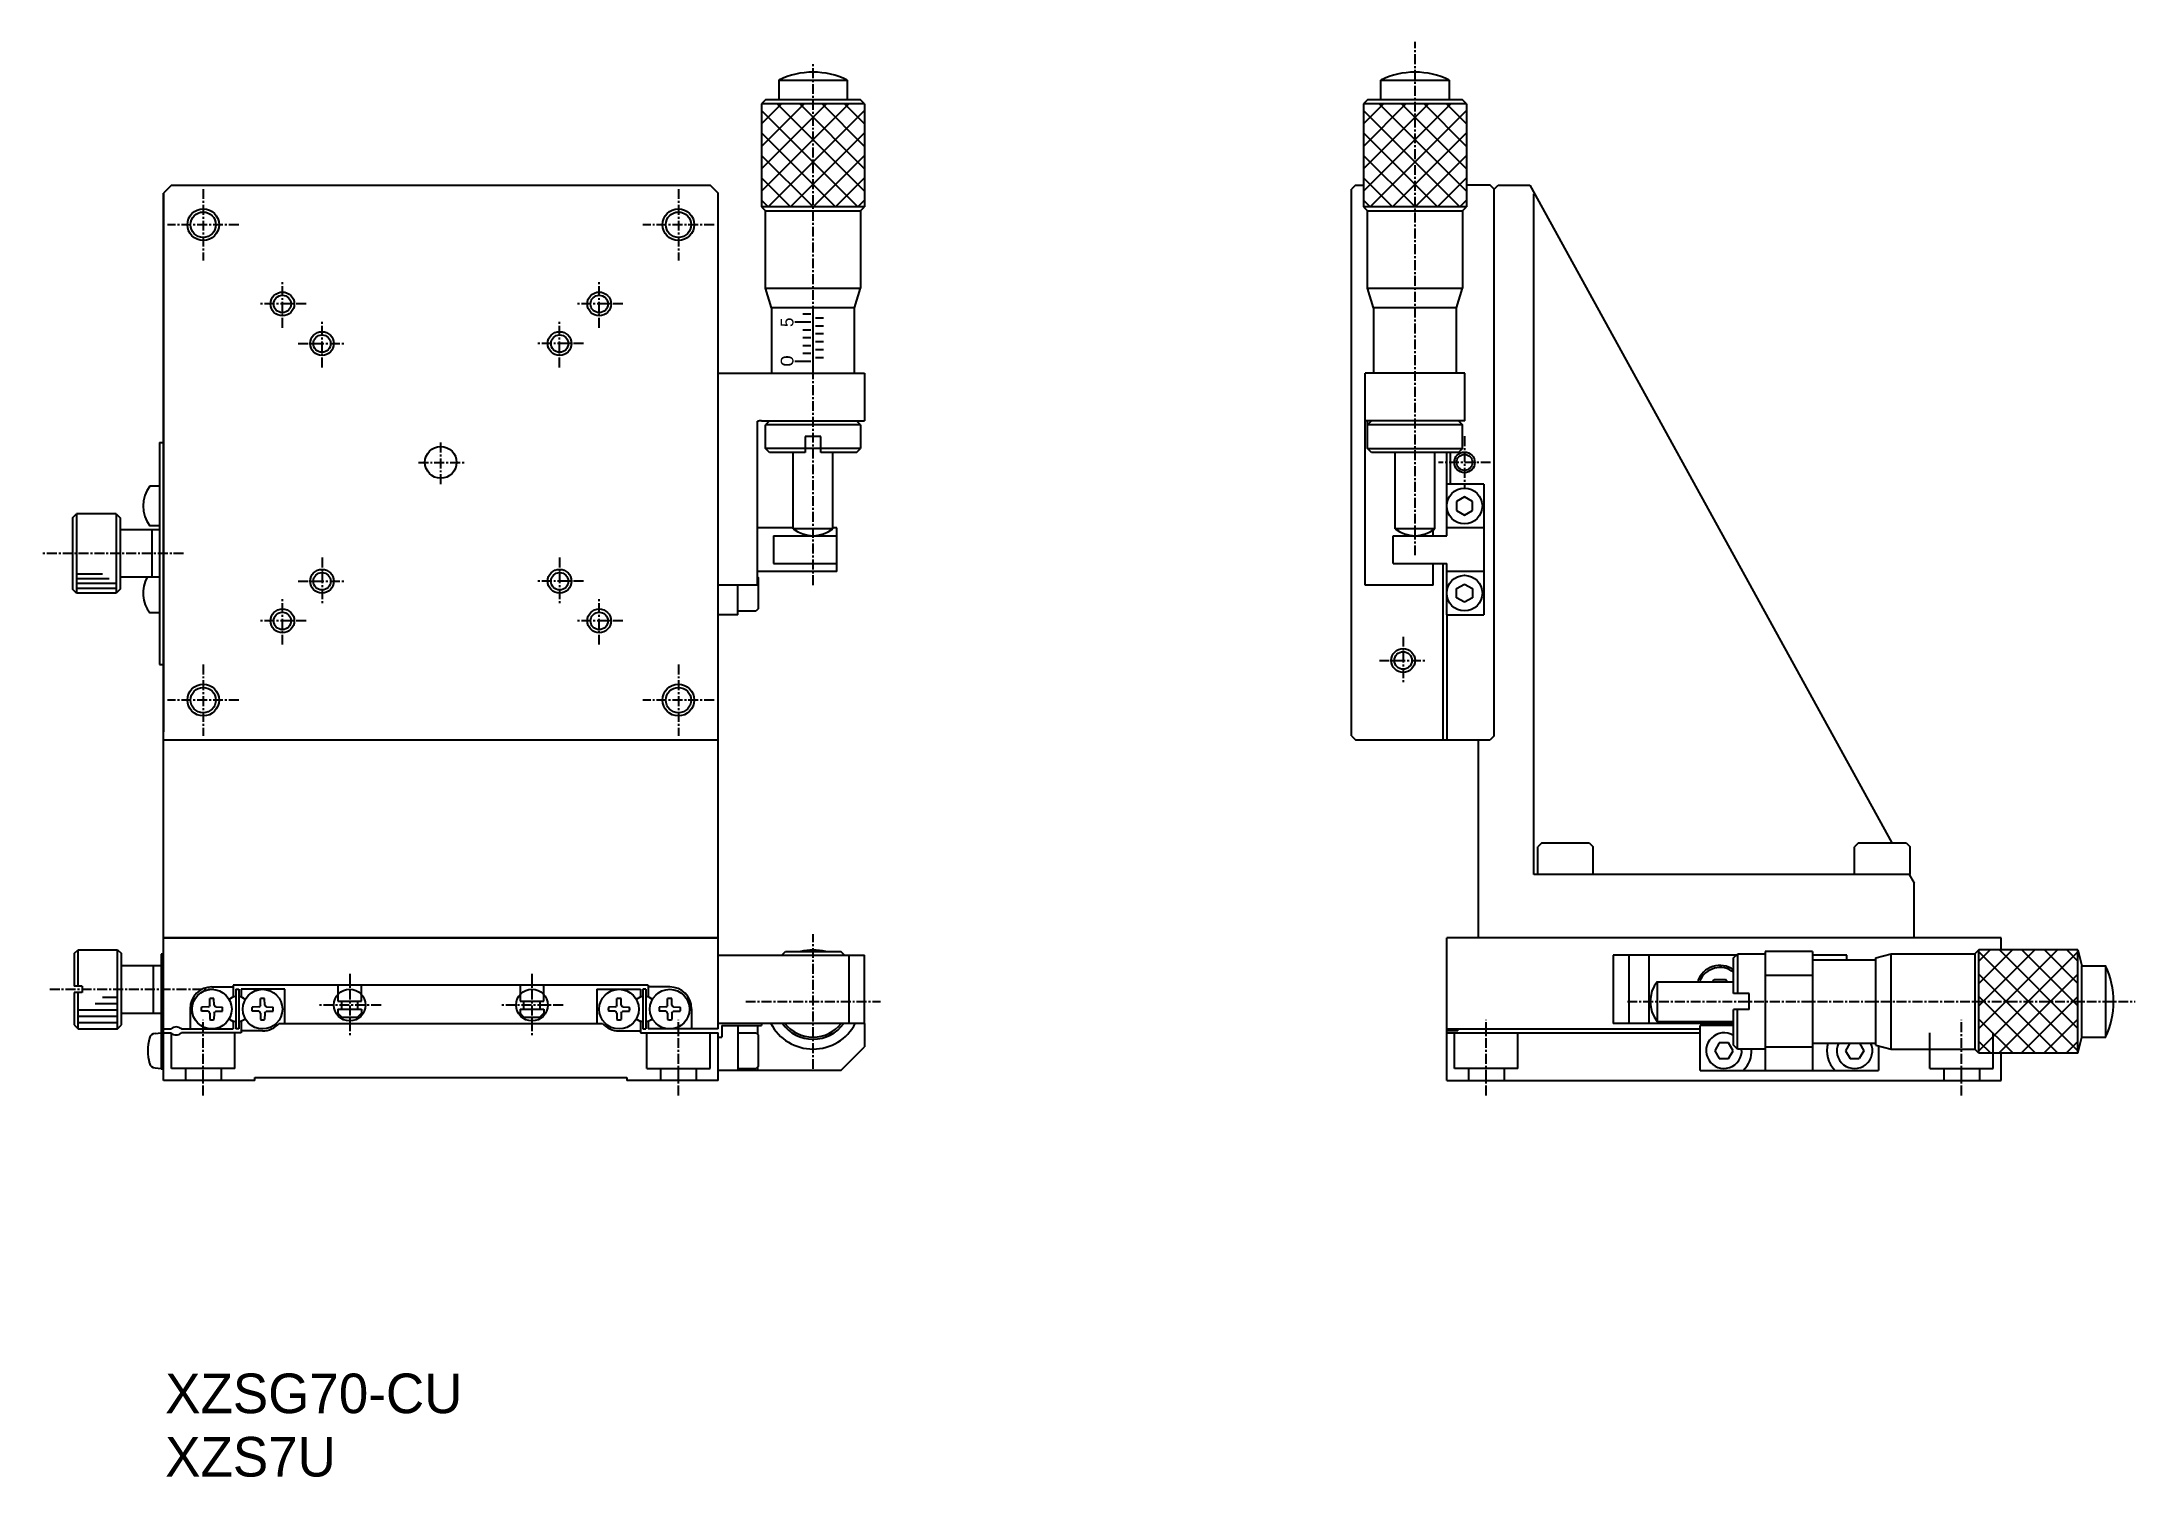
# Model space of a CAD drawing. Extents: x 41 to 305, y -1 to 180.
import ezdxf

# ---------------------------------------------------------------- set-up
doc = ezdxf.new("R2010")
doc.units = 0
doc.linetypes.add('CENTER', pattern=[2, 1.25, -0.25, 0.25, -0.25])
doc.layers.get('0').update_dxf_attribs({"linetype": 'CONTINUOUS'})
doc.layers.add('CENTER', color=1, linetype='CENTER')

msp = doc.modelspace()

# ---------------------------------------------------------------- linework, layer by layer
at = {"color": 3, "linetype": 'CONTINUOUS'}
for p, q in [((134.26, 175.56), (142.86, 175.56)), ((210.26, 175.56), (218.86, 175.56)), ((143.07, 172.56), (132.06, 161.55)), ((140.25, 172.56), (132.06, 164.37)), ((137.42, 172.56), (132.06, 167.2)), ((145.06, 172.56), (132.06, 172.56)), ((134.59, 172.56), (132.06, 170.03)), ((145.06, 161.55), (134.04, 172.56)), ((145.06, 164.37), (136.87, 172.56)), ((145.06, 167.2), (139.7, 172.56)), ((145.06, 170.03), (142.53, 172.56)), ((221.06, 172.56), (208.06, 172.56)), ((219.07, 172.56), (208.06, 161.55)), ((216.25, 172.56), (208.06, 164.37)), ((213.42, 172.56), (208.06, 167.2)), ((210.59, 172.56), (208.06, 170.03)), ((221.06, 161.55), (210.04, 172.56)), ((221.06, 164.37), (212.87, 172.56)), ((221.06, 167.2), (215.7, 172.56)), ((221.06, 170.03), (218.53, 172.56)), ((144.22, 159.56), (132.06, 171.72)), ((145.06, 171.72), (132.9, 159.56)), ((220.22, 159.56), (208.06, 171.72)), ((221.06, 171.72), (208.9, 159.56)), ((141.39, 159.56), (132.06, 168.89)), ((145.06, 168.89), (135.73, 159.56)), ((217.39, 159.56), (208.06, 168.89)), ((221.06, 168.89), (211.73, 159.56)), ((138.56, 159.56), (132.06, 166.06)), ((145.06, 166.06), (138.56, 159.56)), ((214.56, 159.56), (208.06, 166.06)), ((221.06, 166.06), (214.56, 159.56)), ((135.73, 159.56), (132.06, 163.23)), ((145.06, 163.23), (141.39, 159.56)), ((211.73, 159.56), (208.06, 163.23)), ((221.06, 163.23), (217.39, 159.56)), ((132.9, 159.56), (132.06, 160.4)), ((145.06, 159.56), (132.06, 159.56)), ((145.06, 160.4), (144.22, 159.56)), ((208.9, 159.56), (208.06, 160.4)), ((221.06, 159.56), (208.06, 159.56)), ((221.06, 160.4), (220.22, 159.56)), ((137.26, 146.06), (138.26, 146.06)), ((138.56, 138.56), (138.56, 146.56)), ((138.86, 145.56), (139.86, 145.56)), ((136.26, 145.06), (138.26, 145.06)), ((137.26, 144.06), (138.26, 144.06)), ((137.26, 143.06), (138.26, 143.06)), ((138.86, 144.56), (139.86, 144.56)), ((138.86, 143.56), (139.86, 143.56)), ((137.26, 142.06), (138.26, 142.06)), ((138.26, 141.06), (137.26, 141.06)), ((138.86, 142.56), (139.86, 142.56)), ((138.86, 141.56), (139.86, 141.56)), ((138.86, 140.56), (139.86, 140.56)), ((138.26, 140.06), (136.26, 140.06)), ((144.56, 132.06), (132.56, 132.06)), ((220.56, 132.06), (208.56, 132.06)), ((137.56, 129.06), (132.56, 129.06)), ((144.56, 129.06), (139.56, 129.06)), ((208.56, 129.06), (220.56, 129.06)), ((45.56, 120.81), (45.56, 110.81)), ((50.56, 120.81), (50.56, 110.81)), ((141.06, 118.94), (136.06, 118.94)), ((217.06, 118.94), (212.06, 118.94)), ((48.83, 113.21), (45.56, 113.21)), ((49.7, 112.61), (45.56, 112.61)), ((50.56, 112.01), (45.56, 112.01)), ((50.56, 111.41), (45.56, 111.41)), ((45.76, 61.21), (45.76, 65.81)), ((50.76, 55.81), (50.76, 65.81)), ((255.26, 65.26), (255.26, 60.26)), ((285.76, 52.74), (285.76, 65.78)), ((285.76, 61.53), (290, 65.78)), ((285.76, 58.71), (292.83, 65.78)), ((285.76, 55.88), (295.66, 65.78)), ((285.76, 64.36), (287.17, 65.78)), ((285.76, 65.55), (298.26, 53.05)), ((285.76, 53.05), (298.26, 65.55)), ((288.36, 65.78), (298.26, 55.88)), ((291.19, 65.78), (298.26, 58.71)), ((294.02, 65.78), (298.26, 61.53)), ((296.84, 65.78), (298.26, 64.36)), ((298.26, 52.74), (298.26, 65.78)), ((301.76, 54.76), (301.76, 63.76)), ((245.14, 61.76), (245.14, 56.76)), ((285.76, 62.72), (295.74, 52.74)), ((288.28, 52.74), (298.26, 62.72)), ((45.76, 55.81), (45.76, 60.41)), ((45.76, 58.21), (50.76, 58.21)), ((47.94, 59.01), (50.76, 59.01)), ((48.85, 59.81), (50.76, 59.81)), ((255.26, 53.26), (255.26, 58.26)), ((285.76, 59.89), (292.91, 52.74)), ((291.11, 52.74), (298.26, 59.89)), ((45.76, 57.41), (50.76, 57.41)), ((45.76, 56.61), (50.76, 56.61)), ((285.76, 57.06), (290.08, 52.74)), ((293.94, 52.74), (298.26, 57.06)), ((57.56, 50.81), (57.56, 55.26)), ((65.56, 50.81), (65.56, 55.31)), ((117.56, 50.81), (117.56, 55.31)), ((125.56, 50.81), (125.56, 55.31)), ((219.56, 50.81), (219.56, 55.31)), ((227.56, 50.81), (227.56, 55.31)), ((279.56, 50.81), (279.56, 55.31)), ((285.76, 54.24), (287.25, 52.74)), ((287.56, 50.81), (287.56, 55.31)), ((296.77, 52.74), (298.26, 54.24)), ((65.56, 50.81), (57.56, 50.81)), ((59.31, 50.81), (59.31, 49.31)), ((63.81, 50.81), (63.81, 49.31)), ((117.56, 50.81), (125.56, 50.81)), ((119.31, 50.81), (119.31, 49.31)), ((123.81, 50.81), (123.81, 49.31)), ((227.56, 50.81), (219.56, 50.81)), ((221.31, 50.81), (221.31, 49.31)), ((225.81, 50.81), (225.81, 49.31)), ((279.56, 50.81), (287.56, 50.81)), ((281.31, 50.81), (281.31, 49.31)), ((285.81, 50.81), (285.81, 49.31))]:
    msp.add_line(p, q, dxfattribs=at)
at = {"color": 7, "linetype": 'CONTINUOUS'}
for p, q in [((134.26, 173.06), (134.26, 175.56)), ((142.86, 175.56), (142.86, 173.06)), ((210.26, 173.06), (210.26, 175.56)), ((218.86, 175.56), (218.86, 173.06)), ((132.56, 173.06), (132.06, 172.56)), ((132.06, 172.56), (132.06, 159.56)), ((144.56, 173.06), (132.56, 173.06)), ((145.06, 172.56), (144.56, 173.06)), ((145.06, 172.56), (145.06, 159.56)), ((208.56, 173.06), (208.06, 172.56)), ((208.06, 172.56), (208.06, 159.56)), ((220.56, 173.06), (208.56, 173.06)), ((221.06, 172.56), (220.56, 173.06)), ((221.06, 172.56), (221.06, 159.56)), ((57.56, 162.31), (56.56, 161.31)), ((57.56, 162.31), (56.56, 161.31)), ((56.56, 67.31), (56.56, 161.31)), ((56.56, 161.31), (56.56, 93.31)), ((57.56, 162.31), (125.56, 162.31)), ((57.56, 162.31), (125.56, 162.31)), ((126.56, 161.31), (125.56, 162.31)), ((125.56, 162.31), (126.56, 161.31)), ((126.56, 67.31), (126.56, 161.31)), ((207.06, 162.31), (206.56, 161.81)), ((206.56, 92.81), (206.56, 161.81)), ((207.06, 162.31), (208.06, 162.31)), ((224.06, 162.31), (221.06, 162.31)), ((224.56, 161.81), (224.06, 162.31)), ((224.56, 161.81), (225.06, 162.31)), ((224.56, 92.81), (224.56, 161.81)), ((225.06, 162.31), (229.06, 162.31)), ((229.06, 162.31), (274.76, 79.31)), ((229.56, 75.31), (229.56, 161.22)), ((132.06, 159.56), (132.56, 159.06)), ((132.56, 149.31), (132.56, 159.06)), ((132.56, 159.06), (144.56, 159.06)), ((144.56, 159.06), (145.06, 159.56)), ((144.59, 149.31), (144.59, 159.06)), ((208.06, 159.56), (208.56, 159.06)), ((208.56, 149.31), (208.56, 159.06)), ((208.56, 159.06), (220.56, 159.06)), ((220.56, 159.06), (221.06, 159.56)), ((220.59, 149.31), (220.59, 159.06)), ((132.56, 149.31), (144.56, 149.31)), ((133.31, 146.81), (132.56, 149.31)), ((143.81, 146.81), (144.56, 149.31)), ((208.56, 149.31), (220.56, 149.31)), ((209.31, 146.81), (208.56, 149.31)), ((219.81, 146.81), (220.56, 149.31)), ((143.81, 146.81), (133.31, 146.81)), ((133.31, 146.81), (133.31, 138.56)), ((143.81, 138.56), (143.81, 146.81)), ((219.81, 146.81), (209.31, 146.81)), ((209.31, 146.81), (209.31, 138.56)), ((219.81, 138.56), (219.81, 146.81)), ((126.56, 138.56), (145.06, 138.56)), ((145.06, 138.56), (145.06, 132.56)), ((208.26, 111.81), (208.26, 138.56)), ((220.86, 138.56), (208.26, 138.56)), ((220.86, 132.56), (220.86, 138.56)), ((131.56, 111.81), (131.56, 132.52)), ((132.06, 132.56), (145.06, 132.56)), ((133.06, 132.56), (132.56, 132.06)), ((144.56, 132.06), (144.06, 132.56)), ((220.86, 132.56), (208.26, 132.56)), ((208.56, 129.06), (208.56, 132.56)), ((209.06, 132.56), (208.56, 132.06)), ((220.06, 132.56), (220.56, 132.06)), ((56.06, 129.81), (56.06, 101.81)), ((56.06, 129.81), (56.56, 129.81)), ((132.56, 129.06), (132.56, 132.06)), ((139.56, 130.56), (137.56, 130.56)), ((137.56, 130.56), (137.56, 128.56)), ((139.56, 128.56), (139.56, 130.56)), ((144.56, 132.06), (144.56, 129.06)), ((208.56, 129.06), (208.56, 132.06)), ((220.56, 129.06), (220.56, 132.06)), ((133.06, 128.56), (132.56, 129.06)), ((137.56, 128.56), (133.06, 128.56)), ((136.06, 118.94), (136.06, 128.56)), ((139.56, 129.06), (137.56, 129.06)), ((144.06, 128.56), (139.56, 128.56)), ((141.06, 118.94), (141.06, 128.56)), ((144.06, 128.56), (144.56, 129.06)), ((209.06, 128.56), (208.56, 129.06)), ((209.06, 128.56), (208.56, 129.06)), ((220.06, 128.56), (209.06, 128.56)), ((212.06, 118.94), (212.06, 128.56)), ((217.06, 118.94), (217.06, 128.56)), ((218.56, 118.06), (218.56, 128.56)), ((219.06, 124.56), (219.06, 128.56)), ((220.56, 129.06), (220.06, 128.56)), ((56.06, 124.31), (54.84, 124.31)), ((218.56, 118.06), (218.56, 124.56)), ((223.26, 124.56), (218.56, 124.56)), ((223.26, 124.56), (223.26, 108.06)), ((220.81, 122.96), (219.81, 122.39)), ((219.81, 122.39), (219.81, 121.23)), ((221.81, 122.39), (220.81, 122.96)), ((221.81, 121.23), (221.81, 122.39)), ((45.06, 120.31), (45.56, 120.81)), ((45.06, 120.31), (45.06, 111.31)), ((50.56, 120.81), (45.56, 120.81)), ((50.56, 120.81), (51.06, 120.31)), ((51.06, 120.31), (51.06, 111.31)), ((56.06, 119.31), (54.84, 119.31)), ((136.06, 119.06), (131.56, 119.06)), ((141.56, 119.06), (141.06, 119.06)), ((141.56, 113.56), (141.56, 119.06)), ((223.26, 119.06), (218.56, 119.06)), ((219.81, 121.23), (220.81, 120.66)), ((220.81, 120.66), (221.81, 121.23)), ((56.06, 118.81), (51.06, 118.81)), ((55.06, 118.81), (55.06, 112.81)), ((133.56, 118.06), (141.56, 118.06)), ((133.56, 118.06), (133.56, 114.56)), ((211.81, 118.06), (218.56, 118.06)), ((211.81, 114.56), (211.81, 118.06)), ((216.86, 118.06), (216.86, 118.79)), ((133.56, 114.56), (141.56, 114.56)), ((211.81, 114.56), (218.56, 114.56)), ((216.86, 111.81), (216.86, 114.56)), ((218.06, 114.56), (218.06, 92.31)), ((218.56, 108.06), (218.56, 114.56)), ((218.56, 108.06), (218.56, 114.56)), ((45.56, 110.81), (45.06, 111.31)), ((51.06, 111.31), (50.56, 110.81)), ((56.06, 112.81), (51.06, 112.81)), ((131.56, 111.81), (126.56, 111.81)), ((129.06, 108.06), (129.06, 111.81)), ((141.56, 113.56), (131.56, 113.56)), ((131.56, 112.86), (131.66, 112.76)), ((131.66, 108.86), (131.66, 112.76)), ((216.86, 111.81), (208.26, 111.81)), ((223.26, 113.56), (218.56, 113.56)), ((219.81, 111.39), (220.81, 111.96)), ((219.81, 110.23), (219.81, 111.39)), ((220.81, 111.96), (221.81, 111.39)), ((221.81, 111.39), (221.81, 110.23)), ((50.56, 110.81), (45.56, 110.81)), ((129.06, 108.56), (131.36, 108.56)), ((131.66, 108.86), (131.36, 108.56)), ((220.81, 109.66), (219.81, 110.23)), ((221.81, 110.23), (220.81, 109.66)), ((56.06, 108.31), (54.84, 108.31)), ((129.06, 108.06), (126.56, 108.06)), ((218.56, 108.06), (218.56, 92.31)), ((218.56, 108.06), (223.26, 108.06)), ((56.06, 101.81), (56.56, 101.81)), ((206.56, 92.81), (207.06, 92.31)), ((224.56, 92.81), (224.06, 92.31)), ((56.56, 92.31), (126.56, 92.31)), ((207.06, 92.31), (224.06, 92.31)), ((222.56, 67.31), (222.56, 92.31)), ((230.56, 79.31), (230.06, 78.81)), ((230.56, 79.31), (236.56, 79.31)), ((236.56, 79.31), (237.06, 78.81)), ((270.56, 79.31), (270.06, 78.81)), ((270.56, 79.31), (276.56, 79.31)), ((276.56, 79.31), (277.06, 78.81)), ((230.06, 75.31), (230.06, 78.81)), ((237.06, 75.31), (237.06, 78.81)), ((270.06, 75.31), (270.06, 78.81)), ((277.06, 75.31), (277.06, 78.81)), ((277.06, 75.31), (229.56, 75.31)), ((276.96, 75.31), (277.56, 74.22)), ((277.56, 67.31), (277.56, 74.22)), ((56.56, 67.31), (126.56, 67.31)), ((126.56, 67.31), (56.56, 67.31)), ((56.56, 49.31), (56.56, 67.31)), ((126.56, 55.81), (126.56, 67.31)), ((288.56, 67.31), (218.56, 67.31)), ((218.56, 49.31), (218.56, 67.31)), ((287.56, 67.31), (232.56, 67.31)), ((288.56, 65.73), (288.56, 67.31)), ((45.26, 65.31), (45.76, 65.81)), ((45.26, 65.31), (45.26, 61.21)), ((45.76, 65.81), (50.76, 65.81)), ((50.76, 65.81), (51.26, 65.31)), ((51.26, 56.31), (51.26, 65.31)), ((51.26, 63.81), (56.26, 63.81)), ((55.26, 63.81), (55.26, 57.81)), ((56.56, 65.26), (56.26, 65.26)), ((56.26, 65.26), (56.26, 50.76)), ((126.56, 65.11), (145.06, 65.11)), ((134.61, 65.11), (135.06, 65.56)), ((135.06, 65.56), (142.06, 65.56)), ((142.51, 65.11), (142.06, 65.56)), ((143.06, 65.11), (143.06, 56.51)), ((145.06, 56.51), (145.06, 65.11)), ((239.56, 65.11), (239.56, 56.51)), ((255.11, 65.11), (239.56, 65.11)), ((241.56, 65.11), (241.56, 56.51)), ((244.06, 65.11), (244.06, 56.51)), ((254.76, 64.76), (255.26, 65.26)), ((254.76, 60.26), (254.76, 64.76)), ((258.76, 65.26), (255.26, 65.26)), ((258.76, 65.56), (258.76, 50.56)), ((264.76, 65.56), (258.76, 65.56)), ((264.76, 65.56), (264.76, 50.56)), ((269.06, 65.11), (264.76, 65.11)), ((264.76, 64.51), (272.76, 64.51)), ((269.06, 64.51), (269.06, 65.11)), ((272.76, 64.76), (274.69, 65.28)), ((272.76, 53.76), (272.76, 64.76)), ((274.69, 65.28), (285.26, 65.28)), ((274.69, 53.24), (274.69, 65.24)), ((285.76, 65.78), (285.26, 65.28)), ((285.26, 65.28), (285.26, 53.24)), ((298.26, 65.78), (285.76, 65.78)), ((298.26, 65.78), (298.76, 63.76)), ((298.76, 63.76), (301.76, 63.76)), ((298.76, 54.76), (298.76, 63.76)), ((46.26, 61.21), (45.26, 61.21)), ((46.26, 61.21), (46.26, 60.41)), ((62.66, 61.11), (65.36, 61.11)), ((65.36, 61.31), (65.36, 59.86)), ((117.76, 61.31), (65.36, 61.31)), ((65.66, 60.81), (65.66, 55.81)), ((65.66, 60.81), (66.06, 60.81)), ((66.06, 60.81), (66.06, 55.81)), ((71.86, 60.81), (66.36, 60.81)), ((66.36, 60.81), (66.36, 59.86)), ((71.86, 56.51), (71.86, 60.81)), ((78.56, 61.31), (78.56, 59.31)), ((81.56, 59.31), (81.56, 61.31)), ((101.56, 61.31), (101.56, 59.31)), ((104.56, 59.31), (104.56, 61.31)), ((111.26, 60.81), (111.26, 56.51)), ((111.26, 60.81), (116.76, 60.81)), ((116.76, 60.81), (116.76, 59.86)), ((117.06, 60.81), (117.06, 55.81)), ((117.46, 60.81), (117.06, 60.81)), ((117.46, 60.81), (117.46, 55.81)), ((117.76, 61.31), (117.76, 59.86)), ((120.46, 61.11), (117.76, 61.11)), ((245.14, 61.76), (254.76, 61.76)), ((252.16, 61.76), (252.34, 62.06)), ((252.34, 62.06), (253.78, 62.06)), ((253.95, 61.76), (253.78, 62.06)), ((264.76, 62.56), (258.76, 62.56)), ((46.26, 60.41), (45.26, 60.41)), ((45.26, 60.41), (45.26, 56.31)), ((59.91, 58.36), (59.91, 55.81)), ((62.18, 58.58), (61.33, 58.57)), ((62.18, 58.58), (62.31, 58.64)), ((62.38, 58.81), (62.31, 58.64)), ((62.38, 58.81), (62.4, 59.63)), ((62.93, 58.81), (62.92, 59.63)), ((62.93, 58.81), (63.01, 58.64)), ((63.14, 58.58), (63.01, 58.64)), ((63.14, 58.58), (63.98, 58.57)), ((65.06, 59.69), (65.36, 59.86)), ((66.66, 59.69), (66.36, 59.86)), ((68.58, 58.58), (67.73, 58.57)), ((68.58, 58.58), (68.71, 58.64)), ((68.78, 58.81), (68.71, 58.64)), ((68.78, 58.81), (68.8, 59.63)), ((69.33, 58.81), (69.32, 59.63)), ((69.33, 58.81), (69.41, 58.64)), ((69.54, 58.58), (69.41, 58.64)), ((69.54, 58.58), (70.38, 58.57)), ((78.56, 59.31), (81.56, 59.31)), ((78.56, 58.31), (81.56, 58.31)), ((78.56, 58.31), (78.56, 57.81)), ((79.06, 58.31), (79.06, 59.31)), ((81.06, 59.31), (81.06, 58.31)), ((81.56, 58.31), (81.56, 57.81)), ((101.56, 59.31), (104.56, 59.31)), ((101.56, 58.31), (104.56, 58.31)), ((101.56, 58.31), (101.56, 57.81)), ((102.06, 58.31), (102.06, 59.31)), ((104.06, 59.31), (104.06, 58.31)), ((104.56, 58.31), (104.56, 57.81)), ((113.58, 58.58), (112.73, 58.57)), ((113.58, 58.58), (113.71, 58.64)), ((113.78, 58.81), (113.71, 58.64)), ((113.78, 58.81), (113.8, 59.63)), ((114.33, 58.81), (114.32, 59.63)), ((114.33, 58.81), (114.41, 58.64)), ((114.54, 58.58), (114.41, 58.64)), ((114.54, 58.58), (115.38, 58.57)), ((116.46, 59.69), (116.76, 59.86)), ((118.06, 59.69), (117.76, 59.86)), ((119.98, 58.58), (119.13, 58.57)), ((119.98, 58.58), (120.11, 58.64)), ((120.18, 58.81), (120.11, 58.64)), ((120.18, 58.81), (120.2, 59.63)), ((120.73, 58.81), (120.72, 59.63)), ((120.73, 58.81), (120.81, 58.64)), ((120.94, 58.58), (120.81, 58.64)), ((120.94, 58.58), (121.78, 58.57)), ((123.21, 58.36), (123.21, 55.81)), ((256.76, 60.26), (254.76, 60.26)), ((256.76, 58.26), (254.76, 58.26)), ((254.76, 53.76), (254.76, 58.26)), ((256.76, 58.26), (256.76, 60.26)), ((45.26, 56.31), (45.76, 55.81)), ((45.76, 55.81), (50.76, 55.81)), ((50.76, 55.81), (51.26, 56.31)), ((51.26, 57.81), (56.26, 57.81)), ((56.56, 55.81), (57.5, 55.81)), ((58.82, 55.81), (65.36, 55.81)), ((62.18, 58.04), (61.33, 58.05)), ((62.18, 58.04), (62.31, 57.98)), ((62.38, 57.81), (62.31, 57.98)), ((62.38, 57.81), (62.4, 56.99)), ((62.93, 57.81), (62.92, 56.99)), ((62.93, 57.81), (63.01, 57.98)), ((63.14, 58.04), (63.01, 57.98)), ((63.14, 58.04), (63.98, 58.05)), ((65.06, 56.93), (65.36, 56.76)), ((65.36, 56.76), (65.36, 55.81)), ((66.06, 55.81), (65.66, 55.81)), ((66.66, 56.93), (66.36, 56.76)), ((66.36, 56.76), (66.36, 55.31)), ((69.06, 55.56), (66.36, 55.56)), ((68.58, 58.04), (67.73, 58.05)), ((68.58, 58.04), (68.71, 57.98)), ((68.78, 57.81), (68.71, 57.98)), ((68.78, 57.81), (68.8, 56.99)), ((69.33, 57.81), (69.32, 56.99)), ((69.33, 57.81), (69.41, 57.98)), ((69.54, 58.04), (69.41, 57.98)), ((69.54, 58.04), (70.38, 58.05)), ((71.14, 56.51), (111.98, 56.51)), ((79.06, 57.31), (78.56, 57.81)), ((79.06, 57.31), (81.06, 57.31)), ((81.06, 57.31), (81.56, 57.81)), ((102.06, 57.31), (101.56, 57.81)), ((102.06, 57.31), (104.06, 57.31)), ((104.06, 57.31), (104.56, 57.81)), ((113.58, 58.04), (112.73, 58.05)), ((113.58, 58.04), (113.71, 57.98)), ((113.78, 57.81), (113.71, 57.98)), ((113.78, 57.81), (113.8, 56.99)), ((114.06, 55.56), (116.76, 55.56)), ((114.33, 57.81), (114.32, 56.99)), ((114.33, 57.81), (114.41, 57.98)), ((114.54, 58.04), (114.41, 57.98)), ((114.54, 58.04), (115.38, 58.05)), ((116.46, 56.93), (116.76, 56.76)), ((116.76, 56.76), (116.76, 55.31)), ((117.06, 55.81), (117.46, 55.81)), ((118.06, 56.93), (117.76, 56.76)), ((117.76, 56.76), (117.76, 55.81)), ((126.56, 55.81), (117.76, 55.81)), ((119.98, 58.04), (119.13, 58.05)), ((119.98, 58.04), (120.11, 57.98)), ((120.18, 57.81), (120.11, 57.98)), ((120.18, 57.81), (120.2, 56.99)), ((120.73, 57.81), (120.72, 56.99)), ((120.73, 57.81), (120.81, 57.98)), ((120.94, 58.04), (120.81, 57.98)), ((120.94, 58.04), (121.78, 58.05)), ((145.06, 56.51), (126.56, 56.51)), ((127.06, 56.26), (132.06, 56.26)), ((127.06, 56.26), (127.06, 54.76)), ((129.06, 56.26), (129.06, 50.56)), ((131.56, 56.26), (131.56, 55.11)), ((132.06, 56.51), (132.06, 56.26)), ((145.06, 56.51), (145.06, 53.56)), ((218.56, 55.81), (250.56, 55.81)), ((219.96, 55.56), (218.56, 55.56)), ((219.96, 55.56), (219.96, 55.81)), ((254.76, 56.51), (239.56, 56.51)), ((245.14, 56.76), (254.76, 56.76)), ((250.56, 50.56), (250.56, 56.26)), ((254.76, 56.26), (250.56, 56.26)), ((55.48, 55.24), (56.26, 55.31)), ((56.56, 55.31), (57.5, 55.31)), ((66.36, 55.31), (58.82, 55.31)), ((116.76, 55.31), (126.56, 55.31)), ((126.56, 49.31), (126.56, 55.31)), ((126.56, 54.76), (127.06, 54.76)), ((129.06, 55.31), (131.36, 55.31)), ((129.06, 55.31), (129.06, 50.81)), ((131.36, 55.31), (131.66, 55.01)), ((131.66, 51.11), (131.66, 55.01)), ((142.06, 50.56), (145.06, 53.56)), ((218.56, 55.31), (250.56, 55.31)), ((252.98, 54.06), (252.4, 53.06)), ((252.4, 53.06), (252.98, 52.06)), ((254.14, 54.06), (252.98, 54.06)), ((254.71, 53.06), (254.14, 54.06)), ((254.14, 52.06), (254.71, 53.06)), ((255.26, 53.26), (254.76, 53.76)), ((258.76, 53.26), (255.26, 53.26)), ((258.76, 53.56), (264.76, 53.56)), ((264.76, 54.01), (272.76, 54.01)), ((269.45, 54.01), (268.9, 53.06)), ((268.9, 53.06), (269.48, 52.06)), ((271.21, 53.06), (270.64, 52.06)), ((270.67, 54.01), (271.21, 53.06)), ((272.76, 53.76), (274.69, 53.24)), ((273.06, 53.68), (273.06, 50.56)), ((274.69, 53.24), (285.26, 53.24)), ((285.76, 52.74), (285.26, 53.24)), ((298.26, 52.74), (298.76, 54.76)), ((298.76, 54.76), (301.76, 54.76)), ((55.48, 50.88), (56.26, 50.81)), ((56.26, 50.76), (56.56, 50.76)), ((142.06, 50.56), (126.56, 50.56)), ((129.06, 50.81), (131.36, 50.81)), ((131.66, 51.11), (131.36, 50.81)), ((131.56, 51.01), (131.56, 50.56)), ((250.56, 50.56), (273.06, 50.56)), ((252.98, 52.06), (254.14, 52.06)), ((269.48, 52.06), (270.64, 52.06)), ((298.26, 52.74), (285.76, 52.74)), ((288.56, 49.31), (288.56, 52.69)), ((68.06, 49.31), (56.56, 49.31)), ((68.06, 49.31), (68.06, 49.66)), ((68.06, 49.66), (115.06, 49.66)), ((115.06, 49.66), (115.06, 49.31)), ((126.56, 49.31), (115.06, 49.31)), ((218.56, 49.31), (288.56, 49.31))]:
    msp.add_line(p, q, dxfattribs=at)
at = {"color": 3, "linetype": 'CONTINUOUS'}
for centre, radius in [((61.56, 157.31), 2), ((121.56, 157.31), 2), ((71.56, 147.31), 1.5), ((111.56, 147.31), 1.5), ((76.56, 142.31), 1.5), ((106.56, 142.31), 1.5), ((220.81, 127.31), 1.3), ((220.81, 127.31), 1), ((76.56, 112.31), 1.5), ((106.56, 112.31), 1.5), ((71.56, 107.31), 1.5), ((111.56, 107.31), 1.5), ((213.06, 102.31), 1.5), ((61.56, 97.31), 2), ((121.56, 97.31), 2), ((80.06, 58.81), 2), ((103.06, 58.81), 2)]:
    msp.add_circle(centre, radius, dxfattribs=at)
at = {"color": 7, "linetype": 'CONTINUOUS'}
for centre, radius in [((61.56, 157.31), 1.6), ((121.56, 157.31), 1.6), ((71.56, 147.31), 1.1), ((111.56, 147.31), 1.1), ((76.56, 142.31), 1.1), ((106.56, 142.31), 1.1), ((91.56, 127.31), 2), ((220.81, 121.81), 2.25), ((76.56, 112.31), 1.1), ((106.56, 112.31), 1.1), ((220.81, 110.81), 2.25), ((71.56, 107.31), 1.1), ((111.56, 107.31), 1.1), ((213.06, 102.31), 1.1), ((61.56, 97.31), 1.6), ((121.56, 97.31), 1.6), ((62.66, 58.31), 2.5), ((69.06, 58.31), 2.5), ((114.06, 58.31), 2.5), ((120.46, 58.31), 2.5)]:
    msp.add_circle(centre, radius, dxfattribs=at)
for centre, radius, start, end in [((138.56, 166.81), 9.75, 63.8162, 116.1838), ((214.56, 166.81), 9.75, 63.8162, 116.1838), ((132.06, 129.56), 3, 90, 99.5941), ((57.96, 121.81), 4, 141.3178, 218.6822), ((138.56, 122.06), 4, 231.3178, 308.6822), ((214.56, 122.06), 4, 231.3178, 308.6822), ((57.96, 110.81), 4, 150, 218.6822), ((138.56, 59.26), 6.5, 75.75, 104.25), ((253.06, 60.81), 3, 55.4819, 159.5127), ((253.06, 60.81), 2.75, 51.8165, 157.5537), ((292.13, 59.26), 10.62, 334.9423, 25.0577), ((62.66, 58.36), 2.75, 90, 180), ((120.46, 58.36), 2.75, 0, 90), ((248.26, 59.26), 4, 141.3178, 218.7225), ((62.66, 58.31), 1.35, 168.8959, 191.1041), ((62.66, 58.31), 1.35, 78.8959, 101.1041), ((62.66, 58.31), 1.35, 348.8959, 11.1041), ((65.86, 58.31), 1.59, 97.2376, 129.8488), ((65.97, 58.19), 1.75, 121.3783, 130.324), ((65.86, 58.31), 1.59, 50.1512, 82.7624), ((65.74, 58.19), 1.75, 49.676, 58.6217), ((69.06, 58.31), 1.35, 168.8959, 191.1041), ((69.06, 58.31), 1.35, 78.8959, 101.1041), ((69.06, 58.31), 1.35, 348.8959, 11.1041), ((114.06, 58.31), 1.35, 168.8959, 191.1041), ((114.06, 58.31), 1.35, 78.8959, 101.1041), ((114.06, 58.31), 1.35, 348.8959, 11.1041), ((117.26, 58.31), 1.59, 97.2376, 129.8488), ((117.37, 58.19), 1.75, 121.3783, 130.324), ((117.26, 58.31), 1.59, 50.1512, 82.7624), ((117.14, 58.19), 1.75, 49.676, 58.6217), ((120.46, 58.31), 1.35, 168.8959, 191.1041), ((120.46, 58.31), 1.35, 78.8959, 101.1041), ((120.46, 58.31), 1.35, 348.8959, 11.1041), ((58.16, 55.06), 1, 48.5904, 131.4096), ((62.66, 58.31), 1.35, 258.8959, 281.1041), ((65.97, 58.42), 1.75, 229.676, 238.6217), ((65.86, 58.31), 1.59, 230.1512, 262.7624), ((65.86, 58.31), 1.59, 277.2376, 309.8488), ((65.74, 58.42), 1.75, 301.3783, 310.324), ((69.06, 58.31), 1.35, 258.8959, 281.1041), ((69.06, 58.31), 2.75, 270, 319.1148), ((114.06, 58.31), 2.75, 220.8852, 270), ((114.06, 58.31), 1.35, 258.8959, 281.1041), ((117.37, 58.42), 1.75, 229.676, 238.6217), ((117.26, 58.31), 1.59, 230.1512, 262.7624), ((117.26, 58.31), 1.59, 277.2376, 309.8488), ((117.14, 58.42), 1.75, 301.3783, 310.324), ((120.46, 58.31), 1.35, 258.8959, 281.1041), ((138.56, 59.26), 6, 207.2796, 332.7204), ((138.56, 59.26), 4.5, 217.6699, 322.3301), ((60.56, 53.06), 6, 164.7184, 195.4427), ((55.55, 54.44), 0.8, 95, 164.5573), ((58.16, 56.06), 1, 228.5904, 311.4096), ((253.56, 53.06), 2.25, 57.769, 5.0997), ((253.56, 53.06), 3.5, 314.4153, 3.2758), ((270.06, 53.06), 3.5, 164.2507, 225.5847), ((270.06, 53.06), 2.25, 155.025, 24.975), ((55.55, 51.68), 0.8, 195.4427, 265)]:
    msp.add_arc(centre, radius, start, end, dxfattribs=at)
at = {"color": 3, "linetype": 'CONTINUOUS'}
msp.add_arc((138.56, 59.26), 4.75, 215.3765, 324.6235, dxfattribs=at)
at = {"layer": 'CENTER', "color": 1, "linetype": 'CENTER'}
for p, q in [((214.56, 115.59), (214.56, 180.39)), ((138.56, 111.81), (138.56, 177.74)), ((214.56, 115.59), (214.56, 177)), ((61.56, 161.81), (61.56, 152.81)), ((121.56, 161.81), (121.56, 152.81)), ((66.06, 157.31), (57.06, 157.31)), ((126.06, 157.31), (117.06, 157.31)), ((71.56, 144.31), (71.56, 150.31)), ((111.56, 144.31), (111.56, 150.31)), ((74.56, 147.31), (68.56, 147.31)), ((114.56, 147.31), (108.56, 147.31)), ((76.56, 139.31), (76.56, 145.31)), ((106.56, 139.31), (106.56, 145.31)), ((73.56, 142.31), (79.56, 142.31)), ((109.56, 142.31), (103.56, 142.31)), ((91.56, 124.56), (91.56, 129.96)), ((220.81, 130.61), (220.81, 124.01)), ((88.74, 127.31), (94.69, 127.31)), ((224.11, 127.31), (217.51, 127.31)), ((59.08, 115.81), (41.19, 115.81)), ((76.56, 115.31), (76.56, 109.31)), ((106.56, 115.31), (106.56, 109.31)), ((73.56, 112.31), (79.56, 112.31)), ((109.56, 112.31), (103.56, 112.31)), ((71.56, 104.31), (71.56, 110.31)), ((111.56, 104.31), (111.56, 110.31)), ((74.56, 107.31), (68.56, 107.31)), ((114.56, 107.31), (108.56, 107.31)), ((213.06, 105.31), (213.06, 99.31)), ((61.56, 101.81), (61.56, 92.81)), ((121.56, 101.81), (121.56, 92.81)), ((210.06, 102.31), (216.06, 102.31)), ((66.06, 97.31), (57.06, 97.31)), ((126.06, 97.31), (117.06, 97.31)), ((138.56, 50.76), (138.56, 67.76)), ((42.19, 60.81), (62.92, 60.81)), ((80.06, 62.76), (80.06, 54.86)), ((103.06, 62.76), (103.06, 54.86)), ((84.01, 58.81), (76.11, 58.81)), ((107.01, 58.81), (99.11, 58.81)), ((130.06, 59.26), (147.06, 59.26)), ((241.37, 59.26), (305.48, 59.26)), ((61.56, 47.41), (61.56, 56.94)), ((121.56, 47.41), (121.56, 56.94)), ((223.56, 47.41), (223.56, 56.94)), ((283.56, 47.41), (283.56, 56.94))]:
    msp.add_line(p, q, dxfattribs=at)

# ---------------------------------------------------------------- texts
at = {"color": 3, "linetype": 'CONTINUOUS'}
msp.add_text('5', height=1.6, rotation=90, dxfattribs=at).set_placement((136.08, 144.4))
at = {"color": 3, "linetype": 'CONTINUOUS', "width": 1.2}
msp.add_text('0', height=1.6, rotation=90, dxfattribs=at).set_placement((136.08, 139.4))
at = {"color": 7, "linetype": 'CONTINUOUS'}
for s, p in [('XZSG70-CU', (56.76, 7.31)), ('XZS7U', (56.76, -0.69))]:
    msp.add_text(s, height=5, dxfattribs=at).set_placement(p)

doc.saveas('drawing.dxf')
